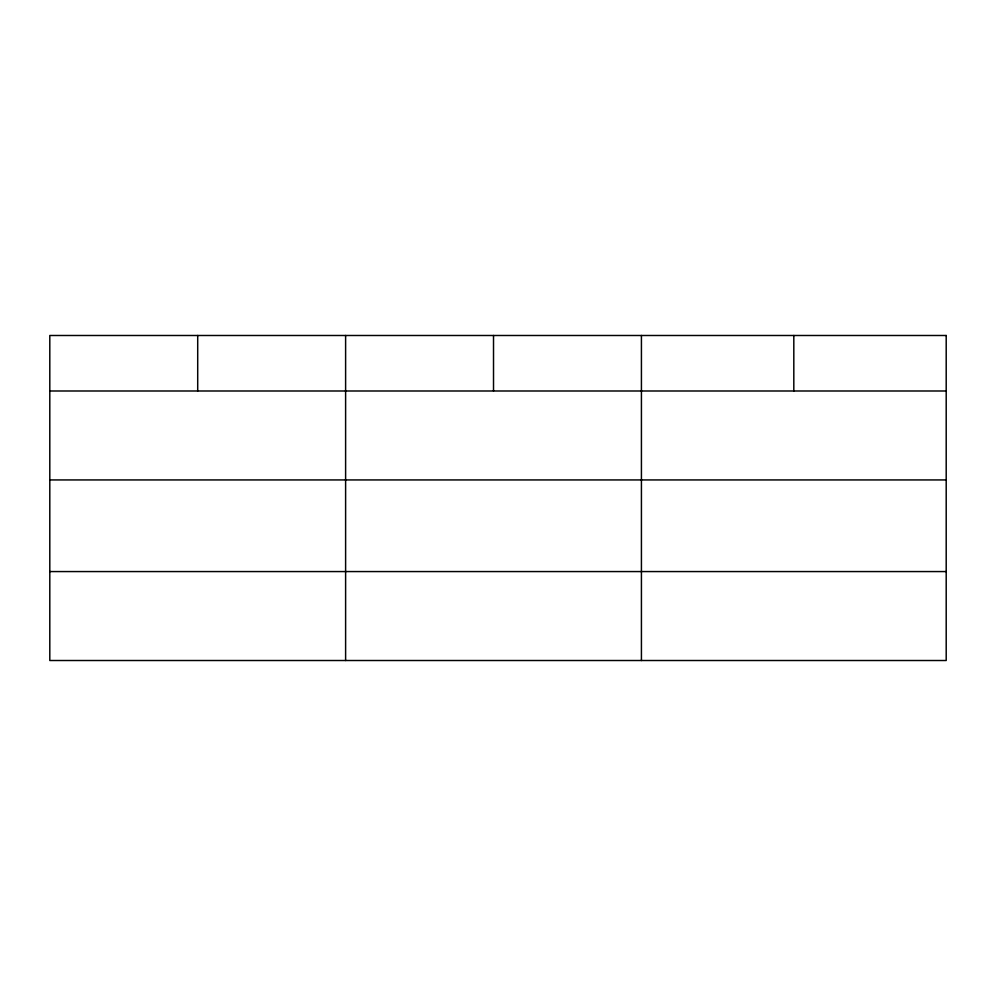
<?xml version="1.0" encoding="UTF-8"?>
<svg xmlns="http://www.w3.org/2000/svg" width="996" height="996" viewBox="0 0 996 996"><rect width="100%" height="100%" fill="white"/><g stroke="black" fill="none" stroke-linecap="round" stroke-linejoin="round"><path stroke-width="1.49" d="M49.8 390.992L946.2 390.992M49.8 479.935L946.2 479.935M49.8 571.567L946.2 571.567M793.812 335.49L793.812 390.992M641.424 335.49L641.424 660.51M493.518 335.49L493.518 390.992M345.612 335.49L345.612 660.51M197.706 335.49L197.706 390.992M946.2 335.49L49.8 335.49L49.8 660.51L946.2 660.51L946.2 335.49"/></g></svg>
